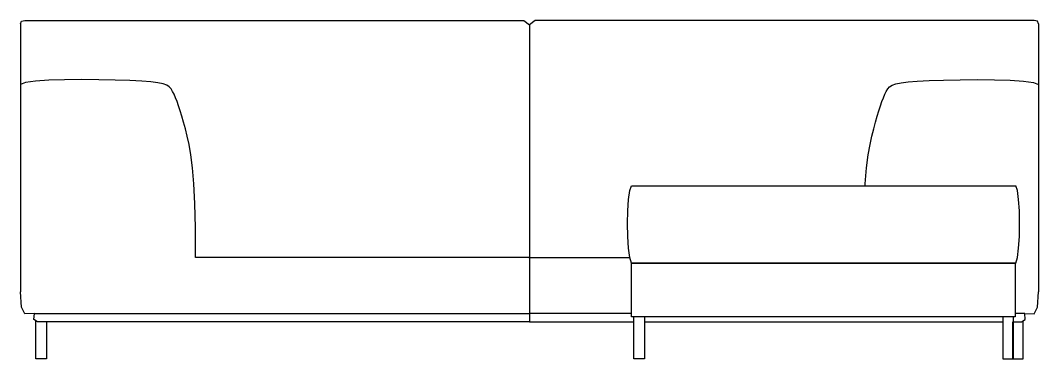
# Model space of a CAD drawing. Extents: x 1604 to 1826, y -748 to -674.
import ezdxf

# ---------------------------------------------------------------- set-up
doc = ezdxf.new("R2010")
doc.units = 0
doc.layers.get('0').update_dxf_attribs({"linetype": 'CONTINUOUS'})

# ---------------------------------------------------------------- blocks, each defined once
blk = doc.blocks.new('A$C537C2F26')
for p, q in [((-163.72, 99.47), (-163.72, 41.17)), ((57.62, 99.47), (57.62, 41.17)), ((-52.9, 48.69), (-125.62, 48.69)), ((-53.2, 48.69), (-31.25, 48.69)), ((-160.68, 36.49), (-53.05, 36.49)), ((-30.88, 36.49), (-53.05, 36.49)), ((54.58, 36.49), (52.48, 36.49))]:
    blk.add_line(p, q)
for points in [[(-163.72, 99.47), (-163.48, 100.06), (-162.77, 100.26), (-54.26, 100.26), (-53.05, 99.3), (-53.05, 47.97), (-53.05, 34.68), (-160.02, 34.68), (-160.76, 35.18), (-160.68, 36.49), (-162.73, 36.44), (-163.48, 37.85), (-163.72, 41.17)], [(57.62, 99.47), (57.38, 100.06), (56.66, 100.26), (-51.84, 100.26), (-53.05, 99.3), (-53.05, 47.97), (-53.05, 34.68), (-30.41, 34.68)], [(-125.62, 48.69), (-125.66, 55.09), (-125.8, 60.38), (-126.03, 64.7), (-126.33, 68.19), (-126.68, 70.99), (-127.06, 73.24), (-127.46, 75.08), (-127.86, 76.65), (-128.25, 78.08), (-128.62, 79.38), (-128.98, 80.57), (-129.32, 81.64), (-129.66, 82.59), (-129.98, 83.43), (-130.3, 84.17), (-130.62, 84.81), (-130.94, 85.34), (-131.34, 85.79), (-131.89, 86.16), (-132.69, 86.46), (-133.81, 86.7), (-135.33, 86.89), (-137.34, 87.04), (-139.91, 87.17), (-143.08, 87.28), (-146.66, 87.35), (-150.41, 87.38), (-154.12, 87.34), (-157.54, 87.23), (-160.43, 87.03), (-162.57, 86.72), (-163.72, 86.3)], [(19.91, 64.28), (19.93, 64.7), (20.22, 68.19), (20.57, 70.99), (20.96, 73.24), (21.36, 75.08), (21.76, 76.65), (22.14, 78.08), (22.51, 79.38), (22.87, 80.57), (23.22, 81.64), (23.55, 82.59), (23.88, 83.43), (24.2, 84.17), (24.51, 84.81), (24.83, 85.34), (25.23, 85.79), (25.79, 86.16), (26.59, 86.46), (27.71, 86.7), (29.23, 86.89), (31.24, 87.04), (33.81, 87.17), (36.97, 87.28), (40.55, 87.35), (44.31, 87.38), (48.02, 87.34), (51.43, 87.23), (54.33, 87.03), (56.47, 86.72), (57.62, 86.3)], [(-30.88, 47.41), (-31.25, 48.64), (-31.51, 50.68), (-31.67, 53.23), (-31.72, 56.04), (-31.67, 58.83), (-31.51, 61.31), (-31.25, 63.22), (-30.88, 64.28)], [(-30.88, 64.28), (52.64, 64.28)], [(52.64, 47.41), (53.01, 48.64), (53.27, 50.68), (53.43, 53.23), (53.48, 56.04), (53.43, 58.83), (53.27, 61.31), (53.01, 63.22), (52.64, 64.28)], [(52.64, 47.41), (-30.88, 47.41)], [(52.17, 34.68), (53.91, 34.68), (54.66, 35.18), (54.58, 36.49), (56.63, 36.44), (57.38, 37.85), (57.62, 41.17)], [(-28.07, 35.73), (-28.07, 26.65), (-30.41, 26.65), (-30.41, 35.73)], [(49.83, 35.73), (49.83, 26.65), (52.17, 26.65), (52.17, 35.73)], [(-158.04, 34.68), (-158.04, 26.65), (-160.34, 26.65), (-160.34, 34.9)], [(-28.07, 34.68), (49.83, 34.68)], [(51.94, 34.68), (51.94, 26.65), (54.24, 26.65), (54.24, 34.9)]]:
    blk.add_lwpolyline(points)
blk.add_lwpolyline([(-30.88, 47.41), (52.48, 47.41), (52.48, 35.73), (-30.88, 35.73)], close=True)

msp = doc.modelspace()

# ---------------------------------------------------------------- block references
msp.add_blockref('A$C537C2F26', (1768.12, -774.53))

doc.saveas('drawing.dxf')
